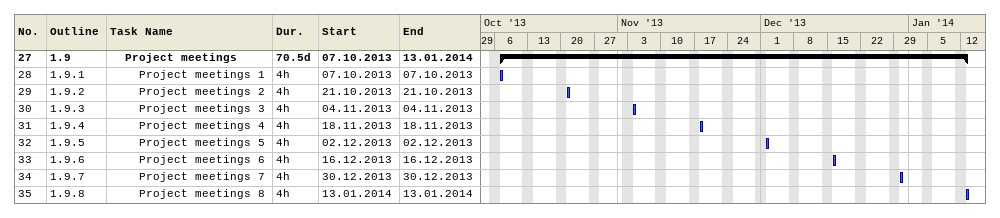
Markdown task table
| ID | WBS | Task | Duration | Start | Finish |
|---|---|---|---|---|---|
| 27 | 1.9 | **Project meetings** | 70.5d | 2013-10-07 | 2014-01-13 |
| 28 | 1.9.1 | Project meetings 1 | 4h | 2013-10-07 | 2013-10-07 |
| 29 | 1.9.2 | Project meetings 2 | 4h | 2013-10-21 | 2013-10-21 |
| 30 | 1.9.3 | Project meetings 3 | 4h | 2013-11-04 | 2013-11-04 |
| 31 | 1.9.4 | Project meetings 4 | 4h | 2013-11-18 | 2013-11-18 |
| 32 | 1.9.5 | Project meetings 5 | 4h | 2013-12-02 | 2013-12-02 |
| 33 | 1.9.6 | Project meetings 6 | 4h | 2013-12-16 | 2013-12-16 |
| 34 | 1.9.7 | Project meetings 7 | 4h | 2013-12-30 | 2013-12-30 |
| 35 | 1.9.8 | Project meetings 8 | 4h | 2014-01-13 | 2014-01-13 |
